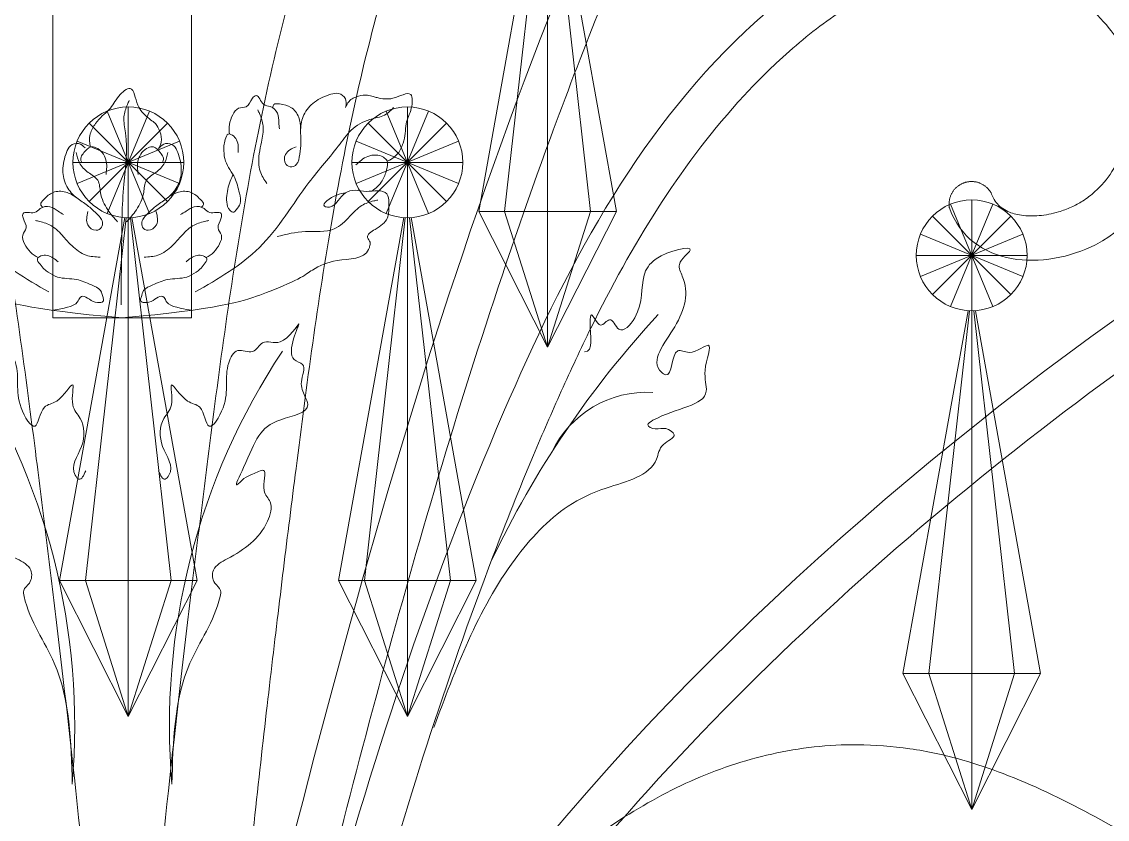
# Model space of a CAD drawing. Header units: inches. Extents: x 258415 to 640093, y 441672 to 945769.
# Drawn here: x 299378.79 to 299427.76, y 465226.88 to 465262.87 of the extents above; entities that cross this region are included whole.
import ezdxf

# ---------------------------------------------------------------- set-up
doc = ezdxf.new("R2010")
doc.units = ezdxf.units.IN
doc.header["$MEASUREMENT"] = 0
doc.linetypes.add('HIDDEN', pattern=[0.375, 0.25, -0.125])
doc.layers.add('CQ SPOT DETAIL DIMENSION', color=9, linetype='Continuous')
doc.layers.add('E-LITE-FIXT-NORM-CEILING', color=3, linetype='Continuous')
doc.layers.add('Glass', color=4, linetype='Continuous', lineweight=0)

# ---------------------------------------------------------------- blocks, each defined once
blk = doc.blocks.new('512')
at = {"layer": 'Glass', "lineweight": 0}
for p, q in [((34371.93427590319, 853.3271426840938), (34371.93427590319, 743.1350057622902)), ((34396.93427590319, 743.1350057622902), (34396.93427590319, 853.3271426840938)), ((34371.93427590319, 743.1350057622902), (34396.93427590319, 743.1350057622902))]:
    blk.add_line(p, q, dxfattribs=at)
at = {"layer": 'Glass', "color": 4, "lineweight": 0}
for p, q in [((34307.66371265525, 827.8387665624423), (34307.66371265525, 737.8387665624423)), ((34329.12730449896, 761.9697795831288), (34336.78097314627, 780.4473702333541)), ((34336.78097314627, 761.9697795831288), (34329.12730449896, 780.4473702333541)), ((34336.78097314627, 780.4473702333541), (34329.12730449896, 761.9697795831288)), ((34329.12730449896, 780.4473702333527), (34336.78097314627, 761.9697795831271)), ((34332.95413882262, 761.2085749082414), (34332.95413882262, 781.2085749082414)), ((34332.95413882262, 781.2085749082414), (34332.95413882262, 761.2085749082414)), ((34379.48354993928, 761.9697795831288), (34387.13721858658, 780.4473702333541)), ((34387.13721858658, 761.9697795831288), (34379.48354993928, 780.4473702333541)), ((34387.13721858658, 780.4473702333541), (34379.48354993928, 761.9697795831288)), ((34379.48354993928, 780.4473702333527), (34387.13721858658, 761.9697795831271)), ((34383.31038426293, 761.2085749082414), (34383.31038426293, 781.2085749082414)), ((34383.31038426293, 781.2085749082414), (34383.31038426293, 761.2085749082414)), ((34325.88307101074, 764.1375070963749), (34340.02520663448, 778.2796427201065)), ((34340.02520663448, 764.1375070963749), (34325.88307101075, 778.2796427201065)), ((34340.02520663448, 778.2796427201082), (34325.88307101075, 764.1375070963785)), ((34325.88307101075, 778.2796427201082), (34340.02520663448, 764.1375070963768)), ((34376.23931645108, 764.1375070963749), (34390.38145207478, 778.2796427201065)), ((34390.38145207478, 764.1375070963749), (34376.23931645108, 778.2796427201065)), ((34390.3814520748, 778.2796427201082), (34376.23931645108, 764.1375070963785)), ((34376.23931645108, 778.2796427201082), (34390.38145207478, 764.1375070963768)), ((34323.7153434975, 767.3817405845928), (34342.19293414773, 775.0354092318939)), ((34342.19293414773, 767.3817405845903), (34323.7153434975, 775.0354092318921)), ((34342.19293414773, 775.0354092318903), (34323.7153434975, 767.3817405845892)), ((34323.7153434975, 775.035409231893), (34342.19293414773, 767.3817405845912)), ((34374.07158893781, 767.3817405845928), (34392.54917958805, 775.0354092318939)), ((34392.54917958805, 767.3817405845903), (34374.07158893781, 775.0354092318921)), ((34392.54917958805, 775.0354092318903), (34374.07158893781, 767.3817405845892)), ((34374.07158893781, 775.035409231893), (34392.54917958805, 767.3817405845912)), ((34322.95413882262, 771.2085749082413), (34342.95413882261, 771.2085749082413)), ((34342.95413882261, 771.2085749082397), (34322.95413882262, 771.2085749082397)), ((34373.31038426293, 771.2085749082413), (34393.31038426293, 771.2085749082413)), ((34393.31038426293, 771.2085749082397), (34373.31038426293, 771.2085749082397)), ((34231.13019427493, 744.4208453142681), (34231.13019427493, 764.4208453142681)), ((34231.13019427493, 764.4208453142681), (34231.13019427493, 744.4208453142681)), ((34234.95702859859, 745.1820499891554), (34227.30335995129, 763.659640639381)), ((34227.30335995129, 745.1820499891554), (34234.9570285986, 763.659640639381)), ((34227.30335995129, 763.659640639381), (34234.95702859859, 745.1820499891554)), ((34234.95702859859, 763.6596406393793), (34227.30335995129, 745.1820499891537)), ((34238.20126208681, 747.3497775024015), (34224.05912646308, 761.4919131261331)), ((34224.05912646308, 747.3497775024015), (34238.2012620868, 761.4919131261331)), ((34224.05912646306, 761.4919131261349), (34238.2012620868, 747.3497775024052)), ((34238.2012620868, 761.4919131261349), (34224.05912646308, 747.3497775024034)), ((34332.95413882251, 761.208574908338), (34332.95413882251, 671.208574908338)), ((34383.31038426283, 761.208574908338), (34383.31038426283, 671.208574908338)), ((34240.36898960007, 750.5940109906195), (34221.89139894983, 758.2476796379207)), ((34221.89139894983, 750.5940109906169), (34240.36898960007, 758.2476796379187)), ((34221.89139894983, 758.2476796379169), (34240.36898960007, 750.5940109906157)), ((34240.36898960007, 758.2476796379198), (34221.89139894983, 750.5940109906177)), ((34241.13019427493, 754.4208453142681), (34221.13019427493, 754.4208453142681)), ((34221.13019427493, 754.4208453142662), (34241.13019427493, 754.4208453142662)), ((34231.13019427504, 744.4208453143648), (34231.13019427504, 654.4208453143648))]:
    blk.add_line(p, q, dxfattribs=at)
for points in [[(34307.66371265525, 737.8387665624423), (34295.25091211328, 762.3580302772561), (34307.00684021231, 827.8603639550228)], [(34299.91370575379, 762.3580302772561), (34307.2765156364, 827.8462654505784)], [(34307.66371265525, 737.8387665624423), (34320.07651319721, 762.3580302772561), (34308.3205850982, 827.8603639550228)], [(34315.4137195567, 762.3580302772561), (34308.0509096741, 827.8462654505784)], [(34307.66371265525, 762.3580302772561), (34295.25091211328, 762.3580302772561), (34299.91370575379, 762.3580302772561), (34307.66371265525, 737.8387665624423)], [(34307.66371265525, 762.3580302772561), (34320.07651319721, 762.3580302772561), (34315.4137195567, 762.3580302772561), (34307.66371265525, 737.8387665624423)], [(34332.95413882251, 671.208574908338), (34320.54133828055, 695.7278386231519), (34332.29726637958, 761.2301723009184)], [(34325.20413192106, 695.7278386231519), (34332.56694180367, 761.2160737964741)], [(34332.95413882251, 671.208574908338), (34345.36693936447, 695.7278386231519), (34333.61101126547, 761.2301723009184)], [(34340.70414572397, 695.7278386231519), (34333.34133584136, 761.2160737964741)], [(34383.31038426283, 671.208574908338), (34370.89758372087, 695.7278386231519), (34382.65351181988, 761.2301723009184)], [(34375.56037736138, 695.7278386231519), (34382.92318724398, 761.2160737964741)], [(34383.31038426283, 671.208574908338), (34395.72318480479, 695.7278386231519), (34383.96725670576, 761.2301723009184)], [(34391.06039116428, 695.7278386231519), (34383.69758128168, 761.2160737964741)], [(34231.13019427504, 654.4208453143648), (34218.71739373308, 678.9401090291784), (34230.4733218321, 744.4424427069451)], [(34223.38018737359, 678.9401090291784), (34230.7429972562, 744.4283442025007)], [(34231.13019427504, 654.4208453143648), (34243.54299481701, 678.9401090291784), (34231.78706671799, 744.4424427069451)], [(34238.8802011765, 678.9401090291784), (34231.51739129388, 744.4283442025007)], [(34332.95413882251, 695.7278386231519), (34320.54133828055, 695.7278386231519), (34325.20413192106, 695.7278386231519), (34332.95413882251, 671.208574908338)], [(34332.95413882251, 695.7278386231519), (34345.36693936447, 695.7278386231519), (34340.70414572397, 695.7278386231519), (34332.95413882251, 671.208574908338)], [(34383.31038426283, 695.7278386231519), (34370.89758372087, 695.7278386231519), (34375.56037736138, 695.7278386231519), (34383.31038426283, 671.208574908338)], [(34383.31038426283, 695.7278386231519), (34395.72318480479, 695.7278386231519), (34391.06039116428, 695.7278386231519), (34383.31038426283, 671.208574908338)], [(34231.13019427504, 678.9401090291784), (34218.71739373308, 678.9401090291784), (34223.38018737359, 678.9401090291784), (34231.13019427504, 654.4208453143648)], [(34231.13019427504, 678.9401090291784), (34243.54299481701, 678.9401090291784), (34238.8802011765, 678.9401090291784), (34231.13019427504, 654.4208453143648)]]:
    blk.add_lwpolyline(points, dxfattribs=at)
for centre in [(34332.95413882262, 771.2085749082413), (34383.31038426293, 771.2085749082413), (34231.13019427493, 754.4208453142681)]:
    blk.add_circle(centre, 10, dxfattribs=at)
at = {"layer": 'Glass', "lineweight": 0}
for centre, radius, start, end in [((34155.97168284358, 622.0491237667072), 179.3328878101318, 25.51734494997997, 42.73260297183983), ((34253.70442362779, 669.5559913966817), 122.1875515910928, 355.0392202959248, 33.57951217689595), ((34515.16412817857, 669.5559913966817), 122.1875515910928, 146.4204878228151, 184.9607797040752), ((34289.81028210061, 710.7957434922491), 18.91709224542199, 25.35241861620788, 93.40683975354295)]:
    blk.add_arc(centre, radius, start, end, dxfattribs=at)
for points, knots in [([(34365.86427840169, 599.0931664303325), (34345.12146938266, 685.948256468997), (34318.50628585646, 787.1368894900943), (34270.77123162773, 876.3415568627478), (34262.94704012376, 889.5111523289733)], [26.46081801202032, 26.46081801202032, 26.46081801202032, 26.46081801202032, 289.4205913356998, 336.2672017140671, 336.2672017140671, 336.2672017140671, 336.2672017140671]), ([(34358.08310276387, 597.2348592185499), (34355.24887525141, 609.102445983627), (34352.38201706797, 620.9438738757799), (34343.58160157565, 656.3305752358157), (34337.44801426212, 679.7382485564068), (34323.62781672012, 727.5323669024965), (34315.86113527685, 751.8676822200806), (34301.57326132366, 790.8208389226947), (34295.6098241493, 805.7840904272508), (34284.19773965936, 831.8038638578972), (34278.9396529856, 842.9781447261539), (34268.15699333409, 864.1829856324632), (34262.67211795929, 874.2388799121345), (34256.85152861082, 884.1038078400443)], [26.46081801202035, 26.46081801202035, 26.46081801202035, 26.46081801202035, 62.43941219995435, 62.43941219995435, 134.3966005758223, 134.3966005758223, 211.5361608396237, 211.5361608396237, 260.9148296463263, 260.9148296463263, 299.0935090706694, 299.0935090706694, 334.677256233963, 334.677256233963, 334.677256233963, 334.677256233963]), ([(34315.64119151714, 853.3271426840938), (34316.44630730579, 851.9892787023064), (34317.2396208853, 850.6303346668836), (34320.07099011071, 845.6296915071234), (34322.03089223549, 841.8768704553461), (34326.35184763241, 832.8782390039659), (34328.61161651806, 827.5663295580717), (34332.74696844972, 816.6663463765598), (34334.6229691307, 811.0813880940103), (34340.60481506291, 791.1811104998068), (34343.84222016102, 776.3120965493326), (34349.11573641205, 746.1969308965507), (34351.15264138811, 730.9524231986612), (34353.43627853532, 712.9342532918399), (34353.81726975307, 709.8987621248178), (34354.57333794522, 703.8543460330219), (34354.94817559127, 700.840579767212), (34356.06871792064, 691.7466529777557), (34356.81044850179, 685.6139111985785), (34359.06507770202, 666.3786259392908), (34360.60761979351, 652.4377853667227), (34364.01154793371, 618.9844567855488), (34365.87281255992, 599.4724266650683), (34370.40709942748, 548.6923039817801), (34373.15065599263, 516.2951474657237), (34376.40817857168, 476.0069884256772)], [374.6839230207241, 374.6839230207241, 374.6839230207241, 374.6839230207241, 379.4464449813419, 379.4464449813419, 391.9701343549663, 391.9701343549663, 408.7866363103057, 408.7866363103057, 425.6031382656455, 425.6031382656455, 467.5937471446301, 467.5937471446301, 509.584356023615, 509.584356023615, 518.1336832669107, 518.1336832669107, 526.6830105102066, 526.6830105102066, 543.7816649967982, 543.7816649967982, 577.9789739699814, 577.9789739699814, 612.1762829431646, 612.1762829431646, 650.4770473921212, 650.4770473921212, 650.4770473921212, 650.4770473921212]), ([(34334.04470370348, 853.3271426840938), (34335.45167614917, 850.7108823827119), (34336.81058136649, 848.0455386509165), (34339.48714412857, 842.5002913683737), (34340.79840326696, 839.6160042707498), (34343.29329776379, 833.7899204133329), (34344.47888965498, 830.8459330106116), (34347.86397732777, 821.9334548082518), (34349.89184659906, 815.8845243882788), (34356.23267941205, 794.7261413661008), (34359.58110894902, 779.2364570237248), (34364.99236697055, 748.2480717432773), (34367.05440240527, 732.7477317557012), (34369.29314254177, 715.0715794407142), (34369.62145924105, 712.4572832980703), (34370.27392072681, 707.2473489049571), (34370.59786463222, 704.6488896038701), (34371.56631923493, 696.8240339270241), (34372.20745675763, 691.5681225852112), (34374.14498837982, 675.2922613178642), (34375.45540037427, 663.7647002215681), (34379.05927854038, 629.7443074063212), (34381.48785164493, 604.7459957175706), (34384.43427590319, 476.0069884256791)], [383.4394034126029, 383.4394034126029, 383.4394034126029, 383.4394034126029, 391.5897419154758, 391.5897419154758, 400.1482204545708, 400.1482204545708, 408.7066989936658, 408.7066989936658, 425.823656071856, 425.823656071856, 467.839648628424, 467.839648628424, 509.8556411849921, 509.8556411849921, 517.2027953591813, 517.2027953591813, 524.5499495333705, 524.5499495333705, 539.2442578817488, 539.2442578817488, 568.6328745785053, 568.6328745785053, 614.7361696399307, 614.7361696399307, 614.7361696399307, 614.7361696399307]), ([(34434.82384810291, 853.3271426840938), (34433.41687565721, 850.7108823827119), (34432.05797043988, 848.0455386509165), (34429.3814076778, 842.5002913683737), (34428.07014853942, 839.6160042707498), (34425.5752540426, 833.7899204133329), (34424.3896621514, 830.8459330106116), (34421.0045744786, 821.9334548082518), (34418.9767052073, 815.8845243882788), (34412.63587239432, 794.7261413661008), (34409.28744285735, 779.2364570237248), (34403.87618483583, 748.2480717432773), (34401.8141494011, 732.7477317557012), (34399.5754092646, 715.0715794407142), (34399.24709256532, 712.4572832980703), (34398.59463107956, 707.2473489049571), (34398.27068717415, 704.6488896038701), (34397.30223257143, 696.8240339270241), (34396.66109504875, 691.5681225852112), (34394.72356342655, 675.2922613178642), (34393.41315143211, 663.7647002215681), (34389.80927326599, 629.7443074063223), (34387.38070016143, 604.7459957175706), (34384.43427590319, 476.0069884256791)], [383.4394034126029, 383.4394034126029, 383.4394034126029, 383.4394034126029, 391.5897419154758, 391.5897419154758, 400.1482204545708, 400.1482204545708, 408.7066989936658, 408.7066989936658, 425.823656071856, 425.823656071856, 467.839648628424, 467.839648628424, 509.8556411849921, 509.8556411849921, 517.2027953591813, 517.2027953591813, 524.5499495333705, 524.5499495333705, 539.2442578817488, 539.2442578817488, 568.6328745785053, 568.6328745785053, 614.7361696399305, 614.7361696399305, 614.7361696399305, 614.7361696399305]), ([(34453.22736028924, 853.3271426840938), (34452.42224450059, 851.9892787023064), (34451.62893092107, 850.6303346668836), (34448.79756169566, 845.6296915071234), (34446.83765957088, 841.8768704553461), (34442.51670417398, 832.8782390039659), (34440.2569352883, 827.5663295580717), (34436.12158335665, 816.6663463765598), (34434.24558267567, 811.0813880940103), (34428.26373674347, 791.1811104998068), (34425.02633164535, 776.3120965493326), (34419.75281539433, 746.1969308965507), (34417.71591041826, 730.9524231986612), (34415.43227327107, 712.9342532918399), (34415.05128205331, 709.8987621248178), (34414.29521386115, 703.8543460330219), (34413.9203762151, 700.840579767212), (34412.79983388574, 691.7466529777557), (34412.05810330458, 685.6139111985785), (34409.80347410436, 666.3786259392908), (34408.26093201288, 652.4377853667227), (34404.85700387267, 618.9844567855488), (34402.99573924646, 599.4724266650683), (34398.4614523789, 548.6923039817801), (34395.71789581375, 516.2951474657237), (34392.46037323469, 476.0069884256772)], [374.6839230207241, 374.6839230207241, 374.6839230207241, 374.6839230207241, 379.4464449813419, 379.4464449813419, 391.9701343549663, 391.9701343549663, 408.7866363103057, 408.7866363103057, 425.6031382656455, 425.6031382656455, 467.5937471446301, 467.5937471446301, 509.584356023615, 509.584356023615, 518.1336832669107, 518.1336832669107, 526.6830105102066, 526.6830105102066, 543.7816649967982, 543.7816649967982, 577.9789739699814, 577.9789739699814, 612.1762829431646, 612.1762829431646, 650.4770473921212, 650.4770473921212, 650.4770473921212, 650.4770473921212]), ([(34235.15723778458, 762.9789559693163), (34233.21615448001, 757.594922823936), (34224.57111822578, 751.869604080578), (34204.89552403393, 755.6669769346036), (34193.62457747611, 771.7497996200827), (34193.2923292332, 797.6815311168183), (34216.76041995018, 816.0064903834192), (34247.87906577284, 813.9843714171247), (34286.93144062681, 785.7003486828808), (34336.78818743263, 689.5303649608658), (34357.62229658599, 596.8026218980357), (34371.91907826207, 530.4268654986327)], [445.8472463346648, 445.8472463346648, 445.8472463346648, 445.8472463346648, 460.0936663669342, 474.3673383454505, 495.875307046183, 515.1046363875654, 545.5253694409239, 572.1865819206528, 603.8032632246454, 685.281331460773, 888.8940730016423, 888.8940730016423, 888.8940730016423, 888.8940730016423]), ([(34533.71131402175, 762.9789559693163), (34535.65239732631, 757.594922823936), (34544.29743358053, 751.869604080578), (34563.97302777239, 755.6669769346036), (34575.2439743302, 771.7497996200827), (34575.57622257312, 797.6815311168183), (34552.10813185614, 816.0064903834192), (34520.98948603348, 813.9843714171247), (34481.93711117951, 785.7003486828808), (34432.08036437368, 689.5303649608658), (34411.24625522033, 596.8026218980357), (34396.94947354423, 530.4268654986327)], [445.8472463346648, 445.8472463346648, 445.8472463346648, 445.8472463346648, 460.0936663669342, 474.3673383454505, 495.875307046183, 515.1046363875654, 545.5253694409239, 572.1865819206528, 603.8032632246454, 685.281331460773, 888.8940730016423, 888.8940730016423, 888.8940730016423, 888.8940730016423]), ([(34352.06311789485, 582.8257486488927), (34350.99622497315, 587.3782684427705), (34349.91187571944, 591.9239700836278), (34345.95151431438, 608.1786563827773), (34342.95492113677, 619.8434347290647), (34333.34344634117, 654.6319254246728), (34326.10674047343, 677.5490106775912), (34315.18770592241, 706.1857795456418), (34312.75415756886, 712.2771961098011), (34308.58010839517, 722.2206545927666), (34306.90605175436, 726.0958943212544), (34303.46125047932, 733.7636999256281), (34301.68716332368, 737.5586528127524), (34296.15663105703, 748.7659263375052), (34292.19147402334, 755.9997123896927), (34283.43507482034, 769.6811116139908), (34278.6452139222, 776.1277378251442), (34271.1009743172, 784.493477916988), (34268.80052637867, 786.8506103940738), (34263.27427155344, 792.0418380496782), (34260.01756444879, 794.7672093503198), (34253.27659114818, 799.4929923720754), (34249.79551815549, 801.4918165189772), (34244.51020572937, 803.7313348571178), (34242.78419622283, 804.3442877361623), (34239.26547361021, 805.3403354808908), (34237.47687636315, 805.7227350228287), (34232.92254862677, 806.3713191120622), (34230.14955299764, 806.4645532423558), (34225.84869814228, 806.0911877781563), (34224.28538652838, 805.8430312783629), (34221.73855531321, 805.2383426236419), (34220.74247075698, 804.9488341857711), (34218.75902774547, 804.2608305181174), (34217.77445908748, 803.8633864493067), (34214.73148823123, 802.4549879490132), (34212.74576714193, 801.263774275354), (34209.18221345277, 798.5426631490635), (34207.60593431078, 797.0140236805846), (34205.31066228844, 794.1297289398891), (34204.47829128788, 792.8127074775247), (34203.60664196975, 790.9928098440158), (34203.40321476424, 790.5165675257588), (34202.99080329806, 789.4194638706331), (34202.79182034217, 788.7823854553253), (34202.45741341594, 787.4613378836711), (34202.32278227683, 786.7794567541494), (34202.01984078051, 784.6829631970758), (34201.95319381845, 783.216973043769), (34202.09507024749, 780.2402108237656), (34202.30361754057, 778.7299845044597), (34202.88807917971, 776.1665478280103), (34203.2041282446, 775.0975329995163), (34204.17999295891, 772.4389051973276), (34204.93468608713, 770.9158326934213), (34206.71437766986, 768.1816835174068), (34207.73695864242, 766.9706395892172), (34209.58978393176, 765.2978596285303), (34210.33698807333, 764.728305189411), (34211.78150603541, 763.8163284251559), (34212.45539762523, 763.4525555981128), (34213.90951732416, 762.7964281994482), (34214.68436193939, 762.5072677125563), (34216.62410101404, 761.929360689277), (34217.8096116339, 761.6988076524502), (34220.08307584604, 761.4929275457325), (34221.16932363405, 761.5182023078014), (34223.08390464303, 761.7900352201123), (34223.91363458749, 762.0351210838825), (34225.05384007517, 762.5556348333438), (34225.44609358825, 762.7931852456703), (34226.13138242742, 763.3216484468611), (34226.42627970581, 763.6117022806493), (34226.96882440498, 764.3042292851251), (34227.21838574168, 764.7085300560318), (34227.50980930485, 765.3721920842992), (34227.57186462232, 765.5270785324537), (34227.63140061518, 765.6922150611625)], [55.54187756572696, 55.54187756572696, 55.54187756572696, 55.54187756572696, 69.63484942207275, 69.63484942207275, 106.0226687488326, 106.0226687488326, 178.7983074023523, 178.7983074023523, 198.5826761129298, 198.5826761129298, 211.2640393980994, 211.2640393980994, 223.9454026832691, 223.9454026832691, 249.3081292536084, 249.3081292536084, 274.6708558239477, 274.6708558239477, 285.1543286286179, 285.1543286286179, 298.7648879369552, 298.7648879369552, 312.3754472452926, 312.3754472452926, 318.8547764538347, 318.8547764538347, 325.3341056623769, 325.3341056623769, 335.2930945038583, 335.2930945038583, 341.080330739814, 341.080330739814, 344.8764629796881, 344.8764629796881, 348.6725952195623, 348.6725952195623, 356.8471811264032, 356.8471811264032, 365.0217670332438, 365.0217670332438, 371.3781464914932, 371.3781464914932, 373.6057699322913, 373.6057699322913, 376.4692426346959, 376.4692426346959, 379.3327153371008, 379.3327153371008, 385.0596607419102, 385.0596607419102, 390.7866061467196, 390.7866061467196, 394.9739703831302, 394.9739703831302, 401.6706985017356, 401.6706985017356, 408.3674266203408, 408.3674266203408, 412.4181033404546, 412.4181033404546, 415.6373708248796, 415.6373708248796, 418.8566383093047, 418.8566383093047, 423.5017475207733, 423.5017475207733, 428.1468567322421, 428.1468567322421, 432.7919659437108, 432.7919659437108, 435.9168799161379, 435.9168799161379, 439.041793888565, 439.041793888565, 442.1667078609921, 442.1667078609921, 443.0468266669773, 443.0468266669773, 443.0468266669773, 443.0468266669773]), ([(34097.16379723406, 804.9398612869528), (34102.80397835525, 802.5869778037659), (34181.44910190718, 767.153156973578), (34301.26105207036, 682.7130161231171), (34352.06311789495, 582.8257486486838)], [634.2147022965343, 634.2147022965343, 634.2147022965343, 634.2147022965343, 650.4257267839843, 854.0384683248534, 854.0384683248534, 854.0384683248534, 854.0384683248534]), ([(34344.93238096444, 579.1990985652328), (34335.63009261264, 597.4893029031717), (34324.21221347766, 615.1107471925834), (34292.95139799531, 655.7143808307392), (34271.58315525334, 677.8475869803688), (34226.40702976589, 717.8315473669372), (34202.60080262519, 735.6834436465313), (34167.36956550492, 758.9110230621001), (34155.48997273971, 766.1611626066106), (34132.59171386308, 779.1579240563678), (34121.57258634116, 784.9046143299303), (34107.57025559339, 791.6016122859055), (34103.98207291363, 793.2572019027492), (34099.36219217384, 795.3006189766465), (34098.25926362856, 795.7815869605338), (34097.16379723405, 796.2522493347415)], [0, 0, 0, 0, 38.31587406080621, 38.31587406080621, 92.67818285295004, 92.67818285295004, 147.0404916450938, 147.0404916450938, 175.2922205769156, 175.2922205769156, 203.5439495087373, 203.5439495087373, 213.623420213918, 213.623420213918, 216.8144028602508, 216.8144028602508, 216.8144028602508, 216.8144028602508]), ([(34336.58962275847, 771.3916435692473), (34336.49398073735, 771.4436724889357), (34336.18829319292, 771.6084841339253), (34335.48116951463, 771.9761453505616), (34334.42354774561, 772.9296462183484), (34333.69789017369, 774.5760681958396), (34333.27766556416, 776.3945672116232), (34333.26852688993, 778.6455981979117), (34332.12049489137, 780.5158670164972), (34331.84183628243, 784.6175430033545), (34335.61149243091, 782.3267549925004), (34337.71920798961, 782.7175203853502), (34339.22404887277, 783.0902408513939), (34340.31770730377, 783.4632026827375), (34341.89683338097, 783.2143723881363), (34343.46709051317, 782.4893797503), (34343.95278587631, 781.4965727095122), (34344.14142479279, 781.1109770079829)], [0.04286747820853799, 0.04286747820853799, 0.04286747820853799, 0.04286747820853799, 0.0538578132995925, 0.0779194851545052, 0.1232636854176634, 0.1943699658683921, 0.254904041260985, 0.3126024501539048, 0.4135194112009529, 0.4961387230025361, 0.6068865079776048, 0.7019697291969254, 0.7259800638424975, 0.7628979758290028, 0.8169574340925752, 0.8837967180495255, 0.9262414797383954, 0.9262414797383954, 0.9262414797383954, 0.9262414797383954]), ([(34390.16133427143, 773.9601079515915), (34390.17636591029, 774.0679432636307), (34390.22560051737, 774.4117218356832), (34390.35041415843, 775.198881426636), (34390.21257856219, 776.6161778175148), (34389.32022710748, 778.1785456106218), (34388.10791782792, 779.597641662177), (34386.30341499174, 780.9433732590396), (34385.48220893477, 782.9784416941247), (34382.34994622599, 785.6412084591202), (34381.950544491, 781.2482031731406), (34380.38317709559, 779.7858345751656), (34379.18876671103, 778.7974771182116), (34378.23863684748, 778.1398734885868), (34377.49981558772, 776.7222350193832), (34377.14912474437, 775.0286182626943), (34377.65861165826, 774.0478079392477), (34377.85649095989, 773.6668716350822)], [0.04286747820853799, 0.04286747820853799, 0.04286747820853799, 0.04286747820853799, 0.0538578132995925, 0.0779194851545052, 0.1232636854176634, 0.1943699658683921, 0.254904041260985, 0.3126024501539048, 0.4135194112009529, 0.4961387230025361, 0.6068865079776048, 0.7019697291969254, 0.7259800638424975, 0.7628979758290028, 0.8169574340925752, 0.8837967180495255, 0.9262414797383954, 0.9262414797383954, 0.9262414797383954, 0.9262414797383954]), ([(34352.21325384046, 777.2710028182346), (34352.26370287967, 777.9780551193242), (34352.36808076929, 779.4409298960281), (34353.84887742412, 781.3734863345288), (34355.52812807007, 781.679568111359), (34357.10615830788, 781.8883178621373), (34357.22143695191, 781.2909849173902), (34357.24980086736, 781.0714917456136)], [0, 0, 0, 0, 0.0711063346855543, 0.1471173537195985, 0.2193336018961316, 0.2543196319640988, 0.2746231862587959, 0.2746231862587959, 0.2746231862587959, 0.2746231862587959]), ([(34356.05786968871, 777.2381120609708), (34356.09310647357, 777.6254699882611), (34356.17884070078, 778.5679462316448), (34356.1675644696, 780.1724009981262), (34357.47394326197, 781.4357817227403), (34359.2996164868, 781.4018522897185), (34359.81769222037, 783.7693517985789), (34361.29914514746, 782.5132566299562), (34361.62718115353, 780.9456586598108), (34363.62085494657, 781.2150744927256), (34364.92665071387, 779.2087679748028), (34365.28622307743, 777.4398379596796), (34365.03902703879, 776.3157837295703)], [0, 0, 0, 0, 0.0394655979525039, 0.0960233052687601, 0.1563960631801401, 0.1985680943393892, 0.2681145187683263, 0.2956501299052714, 0.3591775905004535, 0.4069329273478411, 0.4608962846685948, 0.5785865718524991, 0.5785865718524991, 0.5785865718524991, 0.5785865718524991]), ([(34363.50922203788, 772.9867458312273), (34363.47902535438, 773.3479968905086), (34363.41486969961, 774.1155082700243), (34363.66705165053, 775.2808155508238), (34364.33080042366, 776.0775388585034), (34365.50752367709, 776.5534765199054), (34365.82194866439, 775.2278863305154), (34366.08770736281, 774.3046109446695), (34366.08062699018, 772.9620913149057), (34365.85673429942, 770.8588949306804), (34363.90964561451, 768.6610339603621), (34363.38613307893, 766.0308549407509), (34362.80501356587, 763.8217977132532), (34363.69399712723, 762.8852450052736), (34364.28107103723, 762.0084350062134), (34365.30888254174, 762.7505040021942), (34365.74580084428, 764.486363920743), (34365.40207282585, 766.4193245235527), (34364.92955601688, 767.8837743353442), (34364.48543037107, 768.749356681752), (34364.39901263331, 768.9703446003223)], [0, 0, 0, 0, 0.0366498482547369, 0.0778660016910351, 0.1150906522639448, 0.1429146883645723, 0.179850803727002, 0.2189836338175378, 0.2487914643204032, 0.3125600201988669, 0.4292597506860666, 0.5256372992385581, 0.5906629856824168, 0.6346421600112315, 0.6557233336289247, 0.6803551916197907, 0.7345569989186413, 0.837459200556249, 0.8633809820089235, 0.9037162554674396, 0.9037162554674396, 0.9037162554674396, 0.9037162554674396]), ([(34377.10634401147, 771.3201376031748), (34376.74872240413, 771.9059005012488), (34377.42875325018, 772.8480255285975), (34378.51381305335, 774.151083564152), (34380.408833838, 773.7673415467932), (34381.85667552002, 771.7646724909564), (34381.64742787405, 769.9194021136345), (34381.5462034932, 769.0267452304898)], [2.782984447918673, 2.782984447918673, 2.782984447918673, 2.782984447918673, 4.740972348891903, 6.332204902355857, 7.263374912728713, 10.08803108140094, 12.73490600689857, 12.73490600689857, 12.73490600689857, 12.73490600689857]), ([(34391.76220779491, 771.3201376031748), (34392.11982940223, 771.9059005012488), (34391.43979855618, 772.8480255285975), (34390.35473875303, 774.151083564152), (34388.45971796838, 773.7673415467932), (34387.01187628636, 771.7646724909564), (34387.22112393232, 769.9194021136345), (34387.32234831317, 769.0267452304898)], [2.782984447918673, 2.782984447918673, 2.782984447918673, 2.782984447918673, 4.740972348891903, 6.332204902355857, 7.263374912728713, 10.08803108140094, 12.73490600689857, 12.73490600689857, 12.73490600689857, 12.73490600689857]), ([(34384.43427590317, 743.1350057622913), (34367.0963378483, 744.6859044774457), (34353.16364610532, 749.2774084324246), (34350.19234011172, 752.0607392415759), (34345.59599553812, 753.923478763496), (34340.50867345296, 753.6966928687514), (34339.73630303345, 756.0590002601358), (34339.52972575655, 756.8579818672397), (34340.67960290379, 757.9443168084963), (34338.2930043223, 759.3921529150565), (34336.19340448297, 760.8144304194248), (34336.31463160544, 763.4599947086972), (34336.34704740069, 765.7956654068613), (34338.49298544012, 766.2415253194467), (34340.34122283669, 765.7909923523982), (34342.30150980868, 766.3299771568936), (34344.29621105918, 765.8531071120578), (34345.33563255099, 764.4278871016013), (34346.23393671436, 763.3379171425023), (34347.16695329692, 763.0566391345637), (34348.95887173044, 763.4069748511401), (34345.96562648152, 765.4476567405462), (34344.61923597012, 765.6212574864439), (34344.15231014535, 765.6814619150937)], [0.0351596780029174, 0.0351596780029174, 0.0351596780029174, 0.0351596780029174, 0.1073131174534443, 0.2666301850121825, 0.4273608543959183, 0.6303748881033144, 0.6488922031501838, 0.6758381598087257, 0.7082275068735733, 0.7756029762232634, 0.8753934286999644, 0.9711571361128232, 1.025675818969425, 1.084764589259769, 1.154066695480264, 1.222499155721192, 1.284008893262367, 1.346411959964866, 1.396872578618008, 1.42025880816034, 1.445045966531956, 1.546016201059071, 1.599623367724506, 1.599623367724506, 1.599623367724506, 1.599623367724506]), ([(34376.14478852878, 764.8936224798227), (34375.5462895062, 765.2734474158051), (34374.30800893952, 766.0592963799054), (34371.87371182223, 766.0176951090386), (34370.62918422862, 764.8494828617391), (34369.52309831649, 763.7047864631595), (34369.93484190106, 763.2569438197961), (34370.09446070485, 763.1036349758493)], [0, 0, 0, 0, 0.0711063346855543, 0.1471173537195985, 0.2193336018961316, 0.2543196319640988, 0.2746231862587959, 0.2746231862587959, 0.2746231862587959, 0.2746231862587959]), ([(34384.43427590319, 743.1350057622913), (34401.77221395806, 744.6859044774457), (34415.70490570104, 749.2774084324246), (34418.67621169464, 752.0607392415759), (34423.27255626824, 753.923478763496), (34428.3598783534, 753.6966928687514), (34429.13224877291, 756.0590002601358), (34429.33882604982, 756.8579818672397), (34428.18894890256, 757.9443168084963), (34430.57554748406, 759.3921529150565), (34432.67514732339, 760.8144304194248), (34432.55392020092, 763.4599947086972), (34432.52150440568, 765.7956654068613), (34430.37556636624, 766.2415253194467), (34428.52732896967, 765.7909923523982), (34426.56704199768, 766.3299771568936), (34424.57234074718, 765.8531071120578), (34423.53291925537, 764.4278871016013), (34422.63461509199, 763.3379171425023), (34421.70159850946, 763.0566391345637), (34419.90968007591, 763.4069748511401), (34422.90292532485, 765.4476567405462), (34424.24931583623, 765.6212574864439), (34424.71624166101, 765.6814619150937)], [0.0351596780029174, 0.0351596780029174, 0.0351596780029174, 0.0351596780029174, 0.1073131174534443, 0.2666301850121825, 0.4273608543959183, 0.6303748881033144, 0.6488922031501838, 0.6758381598087257, 0.7082275068735733, 0.7756029762232634, 0.8753934286999644, 0.9711571361128232, 1.025675818969425, 1.084764589259769, 1.154066695480264, 1.222499155721192, 1.284008893262367, 1.346411959964866, 1.396872578618008, 1.42025880816034, 1.445045966531956, 1.546016201059071, 1.599623367724506, 1.599623367724506, 1.599623367724506, 1.599623367724506]), ([(34392.72376327757, 764.8936224798227), (34393.32226230015, 765.2734474158051), (34394.56054286681, 766.0592963799054), (34396.9948399841, 766.0176951090386), (34398.23936757773, 764.8494828617391), (34399.34545348986, 763.7047864631595), (34398.93370990529, 763.2569438197961), (34398.77409110149, 763.1036349758493)], [0, 0, 0, 0, 0.0711063346855543, 0.1471173537195985, 0.2193336018961316, 0.2543196319640988, 0.2746231862587959, 0.2746231862587959, 0.2746231862587959, 0.2746231862587959]), ([(34373.88536122255, 761.7828121239207), (34373.5529564078, 761.9847894344557), (34372.74418596841, 762.4762181713292), (34371.46083219436, 763.4392370401393), (34369.66828700734, 763.1400077684875), (34368.61008695403, 761.6519060994387), (34366.39847476543, 762.6429802224948), (34366.52761555955, 760.7049914446388), (34367.59300051484, 759.5091963475052), (34366.19100917186, 758.0663726027988), (34367.02779525799, 755.8235713463791), (34368.23631038199, 754.4827145762091), (34369.28707769153, 754.0131489738112)], [0, 0, 0, 0, 0.0394655979525039, 0.0960233052687601, 0.1563960631801401, 0.1985680943393892, 0.2681145187683263, 0.2956501299052714, 0.3591775905004535, 0.4069329273478411, 0.4608962846685948, 0.5785865718524991, 0.5785865718524991, 0.5785865718524991, 0.5785865718524991]), ([(34394.9831905838, 761.7828121239207), (34395.31559539853, 761.9847894344557), (34396.12436583794, 762.4762181713292), (34397.40771961201, 763.4392370401393), (34399.200264799, 763.1400077684875), (34400.25846485232, 761.6519060994387), (34402.47007704091, 762.6429802224948), (34402.34093624679, 760.7049914446388), (34401.27555129151, 759.5091963475052), (34402.67754263449, 758.0663726027988), (34401.84075654835, 755.8235713463791), (34400.63224142436, 754.4827145762091), (34399.58147411481, 754.0131489738112)], [0, 0, 0, 0, 0.0394655979525039, 0.0960233052687601, 0.1563960631801401, 0.1985680943393892, 0.2681145187683263, 0.2956501299052714, 0.3591775905004535, 0.4069329273478411, 0.4608962846685948, 0.5785865718524991, 0.5785865718524991, 0.5785865718524991, 0.5785865718524991]), ([(34372.87335120076, 753.2638566500017), (34372.60084198761, 753.5029233693193), (34372.02187089061, 754.0108427867152), (34370.93496971136, 754.5009270872314), (34369.8997245184, 754.4409449795266), (34368.8174097567, 753.7777790656537), (34369.69630153553, 752.7368171720436), (34370.28064826683, 751.9741874968378), (34371.36430787654, 751.1816656117944), (34373.18849686987, 750.1111995991441), (34376.1133522979, 750.3699811998657), (34378.53940388339, 749.2270985485657), (34380.66110452299, 748.3809188284787), (34380.8855793228, 747.1092923851236), (34381.24152296787, 746.1159366221755), (34380.03376358512, 745.7307351723348), (34378.37827312686, 746.4115131115747), (34377.02844909106, 747.8371570766021), (34376.1319033709, 745.112432756271), (34371.93427590317, 744.5058424714052), (34371.93427590317, 744.5058424714052)], [0, 0, 0, 0, 0.0366498482547369, 0.0778660016910351, 0.1150906522639448, 0.1429146883645723, 0.179850803727002, 0.2189836338175378, 0.2487914643204032, 0.3125600201988669, 0.4292597506860666, 0.5256372992385581, 0.5906629856824168, 0.6346421600112315, 0.6557233336289247, 0.6803551916197907, 0.7345569989186413, 0.837459200556249, 0.8633809820089235, 0.9037162554674396, 0.9037162554674396, 0.9037162554674396, 0.9037162554674396]), ([(34395.9952006056, 753.2638566500017), (34396.26770981873, 753.5029233693193), (34396.84668091573, 754.0108427867152), (34397.93358209497, 754.5009270872314), (34398.96882728795, 754.4409449795266), (34400.05114204965, 753.7777790656537), (34399.17225027082, 752.7368171720436), (34398.58790353951, 751.9741874968378), (34397.50424392981, 751.1816656117944), (34395.68005493649, 750.1111995991441), (34392.75519950844, 750.3699811998657), (34390.32914792295, 749.2270985485657), (34388.20744728334, 748.3809188284787), (34387.98297248355, 747.1092923851236), (34387.62702883847, 746.1159366221755), (34388.83478822122, 745.7307351723348), (34390.49027867948, 746.4115131115747), (34391.84010271529, 747.8371570766021), (34392.73664843544, 745.112432756271), (34396.93427590319, 744.5058424714052), (34396.93427590319, 744.5058424714052)], [0, 0, 0, 0, 0.0366498482547369, 0.0778660016910351, 0.1150906522639448, 0.1429146883645723, 0.179850803727002, 0.2189836338175378, 0.2487914643204032, 0.3125600201988669, 0.4292597506860666, 0.5256372992385581, 0.5906629856824168, 0.6346421600112315, 0.6557233336289247, 0.6803551916197907, 0.7345569989186413, 0.837459200556249, 0.8633809820089235, 0.9037162554674396, 0.9037162554674396, 0.9037162554674396, 0.9037162554674396]), ([(34092.66379680917, 743.1323984549091), (34092.66129881682, 735.4678101255995), (34092.47912966785, 727.4310373980105), (34092.23861800297, 710.8681670798869), (34092.17980860967, 702.3431676204291), (34092.6445954572, 685.1036259287976), (34093.16835529398, 676.3899411238973), (34094.64719642288, 664.021112038964), (34095.18579074873, 660.3151759028732), (34096.36406204644, 653.6341948931631), (34096.9664212283, 650.6511135107303), (34098.79359355422, 642.7487345999006), (34100.16530315614, 637.8734808988172), (34103.33198578022, 628.7143257923581), (34105.12938364536, 624.4304374691502), (34108.40306047461, 618.1659026503147), (34109.78999809089, 615.8921409189306), (34112.63410343803, 611.9656667892759), (34114.09082078382, 610.3159474834629), (34116.49812048435, 608.131092908613), (34117.46132984622, 607.4078394327307), (34118.97023449617, 606.4884482043053), (34119.53384826512, 606.1960491232247), (34120.64109803547, 605.715493517142), (34121.17868367067, 605.5283966265351), (34122.30928874024, 605.2266438944216), (34122.8984578811, 605.1137411840872), (34124.52050604499, 604.9203633493316), (34125.60965804573, 604.9003020292893), (34128.00302074788, 605.0890993373114), (34129.30589522662, 605.2989753466453), (34132.10654734639, 605.9671354046022), (34133.60342513611, 606.4252576153876), (34138.13979708328, 608.0901306586858), (34141.37892471348, 609.6029816154922), (34148.23912358635, 613.3136262684029), (34151.86102249021, 615.5087586339478), (34159.37736936453, 620.3622932439566), (34163.27264892285, 623.0201524085378), (34171.2652722956, 628.5768813985951), (34175.36295310038, 631.4756933887029), (34184.40747038365, 637.7816713805641), (34189.3838235015, 641.1925593571295), (34199.47657587055, 647.7023163836637), (34204.59306537583, 650.8047593947157), (34214.93747162135, 656.3934596446697), (34220.16537414362, 658.8812030003382), (34227.87272747025, 661.8105171334319), (34230.30584962051, 662.6298302446303), (34234.33856679767, 663.7823632188465), (34235.93175108143, 664.1854119032521), (34239.12342744197, 664.8774276674857), (34240.71529963939, 665.1653807891744), (34245.47468283392, 665.8584724207129), (34248.62594959306, 666.0925712722427), (34257.01298461307, 666.14160454599), (34262.1837516319, 665.5544109830607), (34272.22993603072, 663.3080970978452), (34277.10525977471, 661.6507159327127), (34286.51896768247, 657.4493843530737), (34291.05840699282, 654.9060277472908), (34299.79837818788, 649.0972823927559), (34303.99960189614, 645.8316798042622), (34315.81047396361, 635.4226361852197), (34322.9733979644, 627.4922026776958), (34336.0717777831, 610.3609165830829), (34342.00615521477, 601.1575979699082), (34349.33220751142, 588.0932937337673), (34351.27688521802, 584.4191146686835), (34354.96805507638, 577.0455686522528), (34356.71554901149, 573.3428171122478), (34361.67085362242, 562.1970221980426), (34364.59145959703, 554.716463132373), (34372.26239006869, 532.2071384724104), (34375.9216732446, 517.1112282945896), (34379.63552016691, 493.5795218587027), (34380.56274506705, 485.0595716865837), (34381.1087527473, 476.4151395963445), (34381.12141663479, 476.2110404440718), (34381.13385038372, 476.0069884256798)], [12.06606350900529, 12.06606350900529, 12.06606350900529, 12.06606350900529, 34.97580336496523, 34.97580336496523, 57.88554322092517, 57.88554322092517, 80.79528307688508, 80.79528307688508, 90.6395187735142, 90.6395187735142, 98.65616043630749, 98.65616043630749, 112.0344596911993, 112.0344596911993, 125.4127589460911, 125.4127589460911, 134.3892997291058, 134.3892997291058, 143.3658405121204, 143.3658405121204, 149.5001719317774, 149.5001719317774, 153.2690933237766, 153.2690933237766, 157.0196932837996, 157.0196932837996, 160.7702932438227, 160.7702932438227, 166.7676449979922, 166.7676449979922, 172.7649967521618, 172.7649967521618, 178.7623485063313, 178.7623485063313, 190.0123815384031, 190.0123815384031, 201.2624145704749, 201.2624145704749, 212.5124476025467, 212.5124476025467, 223.7624806346185, 223.7624806346185, 236.8906537998399, 236.8906537998399, 250.0188269650613, 250.0188269650613, 263.1470001302826, 263.1470001302826, 269.1574436480404, 269.1574436480404, 273.0540899991106, 273.0540899991106, 276.9507363501808, 276.9507363501808, 284.7440290523212, 284.7440290523212, 297.9187378188878, 297.9187378188878, 311.0934465854546, 311.0934465854546, 324.2681553520213, 324.2681553520213, 337.442864118588, 337.442864118588, 362.8287771562315, 362.8287771562315, 388.2146901938749, 388.2146901938749, 398.0313884701161, 398.0313884701161, 407.8480867463571, 407.8480867463571, 427.4814832988396, 427.4814832988396, 466.7482764038044, 466.7482764038044, 489.2014170679657, 489.2014170679657, 489.7444926118721, 489.7444926118721, 489.7444926118721, 489.7444926118721]), ([(34676.20475499721, 743.1323984549091), (34676.20725298955, 735.4678101255995), (34676.38942213852, 727.4310373980105), (34676.6299338034, 710.8681670798869), (34676.68874319671, 702.3431676204291), (34676.22395634917, 685.1036259287976), (34675.7001965124, 676.3899411238973), (34674.22135538348, 664.021112038964), (34673.68276105764, 660.3151759028732), (34672.50448975994, 653.6341948931631), (34671.90213057808, 650.6511135107303), (34670.07495825215, 642.7487345999006), (34668.70324865024, 637.8734808988172), (34665.53656602616, 628.7143257923581), (34663.73916816101, 624.4304374691502), (34660.46549133176, 618.1659026503147), (34659.07855371548, 615.8921409189306), (34656.23444836834, 611.9656667892759), (34654.77773102257, 610.3159474834629), (34652.37043132202, 608.131092908613), (34651.40722196015, 607.4078394327307), (34649.89831731022, 606.4884482043053), (34649.33470354127, 606.1960491232247), (34648.22745377092, 605.715493517142), (34647.68986813572, 605.5283966265351), (34646.55926306614, 605.2266438944216), (34645.97009392528, 605.1137411840872), (34644.34804576138, 604.9203633493316), (34643.25889376064, 604.9003020292893), (34640.86553105849, 605.0890993373114), (34639.56265657976, 605.2989753466453), (34636.76200445998, 605.9671354046022), (34635.26512667027, 606.4252576153876), (34630.72875472308, 608.0901306586858), (34627.48962709289, 609.6029816154922), (34620.62942822002, 613.3136262684029), (34617.00752931616, 615.5087586339478), (34609.49118244183, 620.3622932439566), (34605.59590288352, 623.0201524085378), (34597.60327951078, 628.5768813985951), (34593.50559870599, 631.4756933887029), (34584.46108142273, 637.7816713805641), (34579.48472830488, 641.1925593571295), (34569.39197593582, 647.7023163836637), (34564.27548643056, 650.8047593947157), (34553.93108018502, 656.3934596446697), (34548.70317766276, 658.8812030003382), (34540.99582433612, 661.8105171334319), (34538.56270218587, 662.6298302446303), (34534.5299850087, 663.7823632188465), (34532.93680072494, 664.1854119032521), (34529.74512436442, 664.8774276674857), (34528.15325216699, 665.1653807891744), (34523.39386897246, 665.8584724207129), (34520.24260221332, 666.0925712722427), (34511.85556719332, 666.14160454599), (34506.68480017447, 665.5544109830607), (34496.63861577567, 663.3080970978452), (34491.76329203167, 661.6507159327127), (34482.34958412391, 657.4493843530737), (34477.81014481356, 654.9060277472908), (34469.07017361849, 649.0972823927559), (34464.86894991025, 645.8316798042622), (34453.05807784276, 635.4226361852197), (34445.89515384196, 627.4922026776958), (34432.79677402328, 610.3609165830829), (34426.86239659161, 601.1575979699082), (34419.53634429495, 588.0932937337673), (34417.59166658836, 584.4191146686835), (34413.90049673, 577.0455686522528), (34412.15300279488, 573.3428171122478), (34407.19769818396, 562.1970221980426), (34404.27709220935, 554.716463132373), (34396.60616173768, 532.2071384724104), (34392.94687856179, 517.1112282945896), (34389.23303163947, 493.5795218587027), (34388.30580673931, 485.0595716865837), (34387.75979905908, 476.4151395963445), (34387.74713517158, 476.2110404440718), (34387.73470142265, 476.0069884256798)], [12.06606350900529, 12.06606350900529, 12.06606350900529, 12.06606350900529, 34.97580336496523, 34.97580336496523, 57.88554322092517, 57.88554322092517, 80.79528307688508, 80.79528307688508, 90.6395187735142, 90.6395187735142, 98.65616043630749, 98.65616043630749, 112.0344596911993, 112.0344596911993, 125.4127589460911, 125.4127589460911, 134.3892997291058, 134.3892997291058, 143.3658405121204, 143.3658405121204, 149.5001719317774, 149.5001719317774, 153.2690933237766, 153.2690933237766, 157.0196932837996, 157.0196932837996, 160.7702932438227, 160.7702932438227, 166.7676449979922, 166.7676449979922, 172.7649967521618, 172.7649967521618, 178.7623485063313, 178.7623485063313, 190.0123815384031, 190.0123815384031, 201.2624145704749, 201.2624145704749, 212.5124476025467, 212.5124476025467, 223.7624806346185, 223.7624806346185, 236.8906537998399, 236.8906537998399, 250.0188269650613, 250.0188269650613, 263.1470001302826, 263.1470001302826, 269.1574436480404, 269.1574436480404, 273.0540899991106, 273.0540899991106, 276.9507363501808, 276.9507363501808, 284.7440290523212, 284.7440290523212, 297.9187378188878, 297.9187378188878, 311.0934465854546, 311.0934465854546, 324.2681553520213, 324.2681553520213, 337.442864118588, 337.442864118588, 362.8287771562315, 362.8287771562315, 388.2146901938749, 388.2146901938749, 398.0313884701161, 398.0313884701161, 407.8480867463571, 407.8480867463571, 427.4814832988396, 427.4814832988396, 466.7482764038044, 466.7482764038044, 489.2014170679657, 489.2014170679657, 489.7444926118721, 489.7444926118721, 489.7444926118721, 489.7444926118721])]:
    blk.add_open_spline(points, degree=3, knots=knots, dxfattribs=at)
for points in [[(34344.0604617406, 781.2757321900972), (34344.14972194102, 782.6917791458693), (34345.36589691434, 783.6284318532507), (34346.74202874942, 783.4911440748793), (34349.71353457004, 782.0939679861083), (34351.63082256512, 779.7760419569095), (34352.21966551885, 777.1097446882095), (34352.17757773192, 774.7628722011023), (34352.38422306875, 772.6583523162535), (34353.00155867654, 770.8120878005757), (34353.80504369444, 770.40064237154), (34354.85296341381, 770.8304328782651), (34354.94803782407, 772.6376849776786), (34353.01285434649, 774.0276544170883)], [(34384.62804946394, 745.5067760050432), (34384.52209480189, 755.6990889035858), (34384.12097517748, 767.2801020765463), (34383.80504090824, 776.5104796568622), (34384.09617908647, 779.4116191339917), (34383.46955139161, 781.6486380526903), (34383.16078890194, 782.3413167680983)], [(34335.48163398634, 781.0908529387708), (34336.79907643795, 779.873187989544), (34339.27384646432, 779.0685019145739), (34342.74033671116, 777.313506468935), (34345.10772354592, 774.5525715512738), (34350.71278478377, 767.5677749401211), (34359.66538688177, 755.8286683949545), (34371.22916459174, 747.816281802151)], [(34358.32379530004, 767.3999150067237), (34359.52627639025, 769.5971538174808), (34359.69119596111, 772.7320960892674), (34359.29250738354, 774.8666217374675), (34359.00758046639, 777.7683778189529), (34359.63899560794, 780.0040501629255), (34359.94924023721, 780.6960663100107)], [(34433.38691782003, 781.0908529387708), (34432.06947536841, 779.873187989544), (34429.59470534205, 779.0685019145739), (34426.12821509522, 777.313506468935), (34423.76082826046, 774.5525715512738), (34418.15576702261, 767.5677749401211), (34409.20316492461, 755.8286683949545), (34397.63938721465, 747.816281802151)], [(34377.77215770513, 773.8299274169467), (34376.58051738693, 774.6000895533642), (34375.10430913345, 774.1791274976849), (34374.39649558598, 772.9910253372573), (34373.75313925451, 769.7710811613788), (34374.47691058232, 766.8513329876578), (34376.27063560531, 764.7925887852098), (34378.18265703118, 763.4310617309156), (34379.75192744918, 762.0136356848152), (34380.8693662655, 760.4195445938667), (34380.72246416592, 759.5288733367624), (34379.75383596, 758.9418341416449), (34378.24419110727, 759.9399181626422), (34378.27718119823, 762.322324884487)], [(34391.09639410121, 773.8299274169467), (34392.28803441941, 774.6000895533642), (34393.7642426729, 774.1791274976849), (34394.47205622037, 772.9910253372573), (34395.11541255184, 769.7710811613788), (34394.39164122404, 766.8513329876578), (34392.59791620103, 764.7925887852098), (34390.68589477517, 763.4310617309156), (34389.11662435716, 762.0136356848152), (34387.99918554085, 760.4195445938667), (34388.14608764043, 759.5288733367624), (34389.11471584634, 758.9418341416449), (34390.62436069907, 759.9399181626422), (34390.59137060812, 762.322324884487)], [(34339.29799893661, 766.0335324291644), (34338.35318132989, 766.8458974740698), (34337.49286303611, 767.8792436036465), (34336.6975957699, 769.8771105231427), (34336.62140916539, 771.4665181613827), (34337.27521846395, 772.1295498267938), (34340.09549915564, 772.2867099085743), (34342.24424285365, 770.7411202503882)], [(34383.63098778595, 760.459807848695), (34381.86359162463, 762.6215488740262), (34380.53851743353, 765.7592827770122), (34380.04771749067, 767.9654899539446), (34378.3294238684, 769.3965859745285), (34376.75469726737, 771.104553199787), (34376.16489168499, 773.0153211642893)], [(34385.23756402042, 760.459807848695), (34387.00496018174, 762.6215488740262), (34388.33003437283, 765.7592827770122), (34388.82083431569, 767.9654899539446), (34390.53912793799, 769.3965859745285), (34392.11385453901, 771.104553199787), (34392.70366012138, 773.0153211642893)], [(34356.45377364357, 757.8088707548732), (34351.34619936973, 758.7293059101057), (34346.18242249258, 759.1849315828406), (34343.33882071731, 761.4694205872282), (34341.17507780772, 763.4237972975377), (34339.00207333637, 764.2453613413445), (34338.26119880038, 764.4073582540577)], [(34380.44850181149, 754.1114546323068), (34377.96686405484, 754.4510031686867), (34375.34816545385, 756.1823261164525), (34373.86895111038, 757.7720044646621), (34371.7052082008, 759.7263811749717), (34369.53220372945, 760.5479452187782), (34368.79132919345, 760.7099421314915)], [(34388.42004999486, 754.1114546323068), (34390.90168775152, 754.4510031686867), (34393.5203863525, 756.1823261164525), (34394.99960069596, 757.7720044646621), (34397.16334360555, 759.7263811749717), (34399.3363480769, 760.5479452187782), (34400.07722261288, 760.7099421314915)], [(34328.18574287593, 669.197494260442), (34313.52719619055, 699.5914589145241), (34303.96002348349, 709.1494932585765), (34297.06212547248, 712.4366284990164), (34288.01496458996, 717.6407529012349), (34286.76269392661, 720.3060695863086), (34284.81299235795, 722.0585969402299), (34286.30612327051, 723.1520228056751), (34288.24932402033, 723.1129622841535), (34289.57212974517, 723.8108727548888), (34288.63869787257, 724.6554896672305), (34279.02644419042, 729.9097571946468), (34279.24314992432, 733.6967091317772), (34278.62986413192, 738.2024600727153), (34282.08345116396, 736.9168980164529), (34284.18284149515, 737.1875587927198), (34286.34649089194, 732.8467649858784), (34287.10288325837, 733.3202626389166), (34284.7170523262, 741.5403572762434), (34283.34771100636, 750.6434000901418), (34283.8689179715, 752.8008233801655), (34281.93612552667, 755.3348580771844), (34288.08581605478, 753.7803367208462), (34290.25132358004, 750.8263723210248), (34291.94285190582, 743.1664171527362), (34294.7976959318, 741.1150907763575), (34296.48598813897, 742.8140011271234), (34298.0895945662, 741.8485429852217), (34299.75854154872, 743.6920750152048), (34299.99615952886, 742.4709469745347), (34301.01666448155, 737.007630379011), (34301.02426421594, 737.0073926301548)], [(34375.43427590319, 658.9899690211868), (34372.19599560768, 680.8095631753849), (34366.74785028279, 692.8715356005749), (34366.67711807689, 693.9580154713375), (34367.71185512619, 695.2929815954639), (34367.94495109007, 697.6081715696953), (34365.45037257626, 699.6583560010357), (34358.20917932451, 706.4289067786058), (34357.73141551724, 709.9393530238931), (34358.82013991256, 711.9741534163722), (34358.93478382228, 715.6206784657543), (34360.88443120813, 714.9198347047233), (34362.44642750112, 714.1318098578857), (34363.72075562864, 712.9944069677213), (34362.52248018683, 716.1424535910107), (34355.81498314439, 724.7645717334717), (34350.91674516598, 727.5283565570122), (34351.44241647514, 728.9890844948246), (34352.08151261493, 731.5737050135931), (34351.8959088828, 734.7459082962422), (34353.37139304791, 735.6064569524269), (34352.54598926748, 742.0373989455973), (34355.92388407737, 738.8172550299378), (34359.0896873814, 738.6274344721596), (34360.86988542292, 737.0723558738164), (34363.55427991954, 737.2320338855287), (34365.18491355775, 735.0470464210766), (34366.21689475034, 726.9374926658082), (34368.7201100613, 723.6024959147153), (34370.42071681597, 727.0074913763228), (34372.6333857787, 728.1412358214667), (34375.51910163491, 731.0568832814251), (34375.52917433396, 727.4796546637508), (34376.88415208671, 725.0002268738617), (34377.11325549472, 719.9212130807217), (34375.97388263802, 714.7333568843851), (34376.64546383068, 714.0491859439798), (34377.88020043143, 715.5275067495813)], [(34393.43427590319, 658.9899690211868), (34396.67255619869, 680.8095631753849), (34402.12070152359, 692.8715356005749), (34402.19143372949, 693.9580154713375), (34401.15669668018, 695.2929815954639), (34400.9236007163, 697.6081715696953), (34403.41817923011, 699.6583560010357), (34410.65937248186, 706.4289067786058), (34411.13713628914, 709.9393530238931), (34410.04841189381, 711.9741534163722), (34409.9337679841, 715.6206784657543), (34407.98412059824, 714.9198347047233), (34406.42212430527, 714.1318098578857), (34405.14779617774, 712.9944069677213), (34406.34607161955, 716.1424535910107), (34413.05356866198, 724.7645717334717), (34417.9518066404, 727.5283565570122), (34417.42613533123, 728.9890844948246), (34416.78703919143, 731.5737050135931), (34416.97264292358, 734.7459082962422), (34415.49715875847, 735.6064569524269), (34416.32256253889, 742.0373989455973), (34412.944667729, 738.8172550299378), (34409.77886442497, 738.6274344721596), (34407.99866638345, 737.0723558738164), (34405.31427188683, 737.2320338855287), (34403.68363824862, 735.0470464210766), (34402.65165705603, 726.9374926658082), (34400.14844174507, 723.6024959147153), (34398.4478349904, 727.0074913763228), (34396.23516602767, 728.1412358214667), (34393.34945017147, 731.0568832814251), (34393.33937747241, 727.4796546637508), (34391.98439971967, 725.0002268738617), (34391.75529631166, 719.9212130807217), (34392.89466916835, 714.7333568843851), (34392.22308797569, 714.0491859439798), (34390.98835137495, 715.5275067495813)]]:
    blk.add_spline(points, degree=3, dxfattribs=at)
blk.add_rational_spline([(34227.63140061518, 765.6922150611625), (34228.65269670487, 767.4900628093446), (34230.59210758701, 768.2069921355003), (34232.53723583628, 767.5057230556192), (34234.48236408555, 766.8044539757367), (34235.51812253661, 765.0148990982461), (34235.15723778458, 762.9789559693163)], [1, 0.8431830624922241, 0.8431830624922241, 0.9999999999999998, 0.8431830624922241, 0.8431830624922241, 1], degree=3, knots=[443.0468266669773, 443.0468266669773, 443.0468266669773, 443.0468266669773, 444.4470365008211, 444.4470365008211, 444.4470365008211, 445.8472463346648, 445.8472463346648, 445.8472463346648, 445.8472463346648], dxfattribs=at)
blk = doc.blocks.new('SMDS')
at = {"layer": 'E-LITE-FIXT-NORM-CEILING', "linetype": 'HIDDEN', "xscale": -0.25, "yscale": 0.25, "zscale": 0.25, "rotation": 359.9999999999999}
blk.add_blockref('512', (393446.6127677489, 478381.0883203208), dxfattribs=at)

msp = doc.modelspace()

# ---------------------------------------------------------------- block references
at = {"layer": 'CQ SPOT DETAIL DIMENSION'}
msp.add_blockref('SMDS', (-85467.1891263231, -13317.36803634645), dxfattribs=at)

doc.saveas('drawing.dxf')
